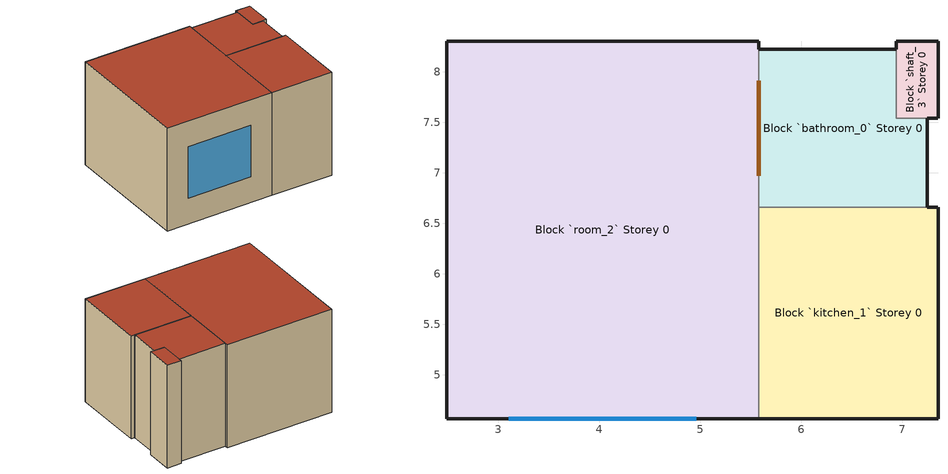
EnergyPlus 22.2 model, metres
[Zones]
Block `shaft_3` Storey 0
 floor ground (Medium Floor): 7.35,8.3 7.35,7.54 6.94,7.54 6.94,8.3 z0
 wall outside (Medium Exterior Wall): 7.25,7.54 7.35,7.54 7.35,8.3 6.94,8.3 6.94,8.22 z0:3
 wall to Block `bathroom_0` Storey 0 (Medium Partitions): 6.94,8.22 6.94,7.54 7.25,7.54 z0:3
 roof outside (Medium Roof/Ceiling): 7.35,7.54 7.35,8.3 6.94,8.3 6.94,7.54 z3
Block `room_2` Storey 0
 floor ground (Medium Floor): 5.58,8.3 5.58,4.56 2.49,4.56 2.49,8.3 z0
 wall outside (Medium Exterior Wall): 5.58,8.22 5.58,8.3 2.49,8.3 2.49,4.56 5.58,4.56 z0:3
 wall to Block `kitchen_1` Storey 0 (Medium Partitions): 5.58,4.56 5.58,6.66 z0:3
 wall to Block `bathroom_0` Storey 0 (Medium Partitions): 5.58,6.66 5.58,8.22 z0:3
 window (Sgl Clr 6mm): 3.1,4.56 4.96,4.56 z0.75:2.25
 door inside (Medium Furnishings): 5.58,6.97 5.58,7.91 z0:2.1
 roof outside (Medium Roof/Ceiling): 5.58,4.56 5.58,8.3 2.49,8.3 2.49,4.56 z3
Block `kitchen_1` Storey 0
 floor ground (Medium Floor): 7.35,6.66 7.35,4.56 5.58,4.56 5.58,6.66 z0
 wall outside (Medium Exterior Wall): 5.58,4.56 7.35,4.56 7.35,6.66 7.25,6.66 z0:3
 wall to Block `bathroom_0` Storey 0 (Medium Partitions): 7.25,6.66 5.58,6.66 z0:3
 roof outside (Medium Roof/Ceiling): 7.35,4.56 7.35,6.66 5.58,6.66 5.58,4.56 z3
Block `bathroom_0` Storey 0
 floor ground (Medium Floor): 6.94,8.22 6.94,7.54 7.25,7.54 7.25,6.66 5.58,6.66 5.58,8.22 z0
 wall outside (Medium Exterior Wall): 7.25,6.66 7.25,7.54 / 6.94,8.22 5.58,8.22 z0:3
 roof outside (Medium Roof/Ceiling): 7.25,6.66 7.25,7.54 6.94,7.54 6.94,8.22 5.58,8.22 5.58,6.66 z3
[BUILDING]
North Axis=0; Terrain=Suburbs; Loads Convergence Tolerance Value=0.04; Temperature Convergence Tolerance Value=0.4; Solar Distribution=FullInteriorAndExterior; Maximum Number of Warmup Days=25; Minimum Number of Warmup Days=6
[SITE:LOCATION]
San Francisco Intl Ap: Latitude=37.62; Longitude=-8; Time Zone=2; Elevation=0
[MATERIAL] Thermal Absorptance=0.9; Solar Absorptance=0.7; Visible Absorptance=0.7
Name | Roughness | Thickness | Conductivity | Density | Specific Heat
F16 Acoustic tile | MediumSmooth | 0.0191 | 0.06 | 368 | 590
G01a 19mm gypsum board | MediumSmooth | 0.019 | 0.16 | 800 | 1090
G05 25mm wood | MediumSmooth | 0.0254 | 0.15 | 608 | 1630
I02 50mm insulation board | MediumRough | 0.0508 | 0.03 | 43 | 1210
M01 100mm brick | MediumRough | 0.1016 | 0.89 | 1920 | 790
M14a 100mm heavyweight concrete | MediumRough | 0.1016 | 1.95 | 2240 | 900
[MATERIAL:AIRGAP]
Name | Thermal Resistance
F04 Wall air space resistance | 0.15
F05 Ceiling air space resistance | 0.18
[WINDOWMATERIAL:GLAZING]
CLEAR 6MM: Optical Data Type=SpectralAverage; Thickness=0.006; Solar Transmittance at Normal Incidence=0.775; Front Side Solar Reflectance at Normal Incidence=0.071; Back Side Solar Reflectance at Normal Incidence=0.071; Visible Transmittance at Normal Incidence=0.881; Front Side Visible Reflectance at Normal Incidence=0.08; Back Side Visible Reflectance at Normal Incidence=0.08; Infrared Transmittance at Normal Incidence=0; Front Side Infrared Hemispherical Emissivity=0.84; Back Side Infrared Hemispherical Emissivity=0.84; Conductivity=0.9; Dirt Correction Factor for Solar and Visible Transmittance=1; Solar Diffusing=No; Youngs modulus=72000000000; Poissons ratio=0.22
[CONSTRUCTION]
Medium Exterior Wall: M01 100mm brick, I02 50mm insulation board, F04 Wall air space resistance, G01a 19mm gypsum board
Medium Roof/Ceiling: M14a 100mm heavyweight concrete, F05 Ceiling air space resistance, F16 Acoustic tile
Medium Partitions: G01a 19mm gypsum board, F04 Wall air space resistance, G01a 19mm gypsum board
Medium Floor: F16 Acoustic tile, F05 Ceiling air space resistance, M14a 100mm heavyweight concrete
Medium Furnishings: G05 25mm wood
Sgl Clr 6mm: CLEAR 6MM
[ZONE] Type=1; Multiplier=1; Ceiling Height=autocalculate; Volume=autocalculate; Floor Area=autocalculate; Part of Total Floor Area=Yes
Block `shaft_3` Storey 0; Block `room_2` Storey 0; Block `kitchen_1` Storey 0; Block `bathroom_0` Storey 0
